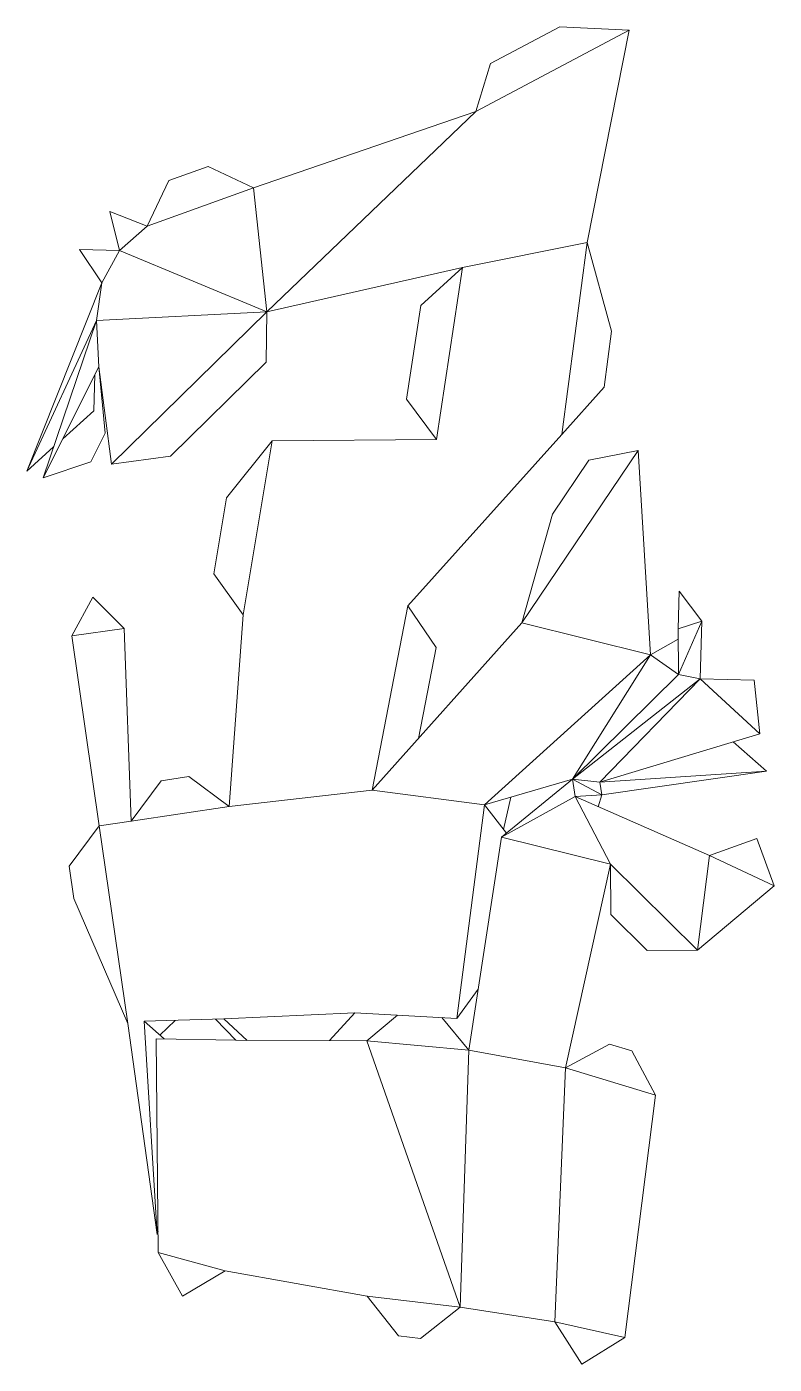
# Model space of a CAD drawing. Extents: x 9 to 114, y 8 to 196.
import ezdxf

# ---------------------------------------------------------------- set-up
doc = ezdxf.new("R2010")
doc.units = 0
doc.header["$LTSCALE"] = 0.05
doc.header["$MEASUREMENT"] = 0
for name, color, linetype in [('CutLine', 7, 'Continuous'), ('MountainLine', 7, 'Continuous'), ('ValleyLine', 7, 'Continuous')]:
    doc.layers.add(name, color=color, linetype=linetype)

msp = doc.modelspace()

# ---------------------------------------------------------------- linework, layer by layer
at = {"layer": 'CutLine', "color": 1, "linetype": 'Continuous', "lineweight": 0}
for p, q in [((83.99, 195.82), (74.27, 190.66)), ((93.78, 195.36), (83.99, 195.82)), ((87.87, 165.49), (93.78, 195.36)), ((74.27, 190.66), (72.19, 183.9)), ((72.19, 183.9), (40.93, 173.16)), ((34.54, 176.18), (29, 174.19)), ((40.93, 173.16), (34.54, 176.18)), ((29, 174.19), (25.98, 167.8)), ((25.98, 167.8), (20.73, 169.87)), ((20.73, 169.87), (22.05, 164.39)), ((91.27, 153.05), (87.87, 165.49)), ((22.05, 164.39), (16.42, 164.51)), ((16.42, 164.51), (19.57, 159.84)), ((42.8, 155.74), (70.32, 162)), ((70.32, 162), (64.45, 156.65)), ((19.57, 159.84), (9.02, 133.36)), ((64.45, 156.65), (62.44, 143.47)), ((18.84, 154.55), (11.33, 132.43)), ((42.72, 148.67), (42.8, 155.74)), ((90.23, 145.16), (91.27, 153.05)), ((29.22, 135.47), (42.72, 148.67)), ((18.46, 141.85), (18.62, 146.96)), ((20.06, 138.69), (19.15, 148.03)), ((19.15, 148.03), (20.92, 134.35)), ((84.31, 138.5), (90.23, 145.16)), ((62.44, 143.47), (66.64, 137.78)), ((14.08, 137.91), (18.46, 141.85)), ((18.04, 134.66), (20.06, 138.69)), ((43.55, 137.61), (37.14, 129.6)), ((66.64, 137.78), (43.55, 137.61)), ((62.65, 114.44), (84.31, 138.5)), ((9.02, 133.36), (12.8, 136.76)), ((20.92, 134.35), (29.22, 135.47)), ((95.05, 136.24), (88.1, 134.9)), ((96.78, 107.54), (95.05, 136.24)), ((11.33, 132.43), (18.04, 134.66)), ((88.1, 134.9), (82.96, 127.29)), ((37.14, 129.6), (35.36, 118.9)), ((82.96, 127.29), (78.68, 112.04)), ((35.36, 118.9), (39.47, 113.15)), ((18.31, 115.66), (15.35, 110.18)), ((22.71, 111.25), (18.31, 115.66)), ((100.82, 116.48), (100.65, 111.18)), ((104.01, 112.24), (100.82, 116.48)), ((39.47, 113.15), (37.5, 86.21)), ((66.61, 108.58), (62.65, 114.44)), ((23.73, 84.13), (22.71, 111.25)), ((78.68, 112.04), (57.62, 88.5)), ((100.65, 111.18), (100.7, 104.77)), ((103.76, 104.16), (104.01, 112.24)), ((15.35, 110.18), (19.21, 83.48)), ((100.67, 109.71), (96.78, 107.54)), ((64.12, 95.77), (66.61, 108.58)), ((111.35, 103.96), (103.76, 104.16)), ((112.16, 96.41), (111.35, 103.96)), ((89.64, 89.62), (112.16, 96.41)), ((113.11, 91.16), (108.41, 95.28)), ((31.81, 90.41), (27.93, 89.82)), ((37.5, 86.21), (31.81, 90.41)), ((89.93, 87.84), (113.11, 91.16)), ((27.93, 89.82), (23.73, 84.13)), ((73.42, 86.45), (85.79, 90.06)), ((77.11, 87.53), (76.08, 82.99)), ((105.07, 79.31), (86.17, 87.6)), ((89.42, 86.18), (89.93, 87.84)), ((76.5, 82.44), (73.42, 86.45)), ((19.21, 83.48), (14.98, 77.81)), ((75.83, 81.89), (71.19, 51.96)), ((111.74, 81.71), (105.07, 79.31)), ((114.18, 75.06), (111.74, 81.71)), ((14.98, 77.81), (15.64, 73.27)), ((84.79, 49.48), (91.14, 78.09)), ((91.14, 78.09), (91.19, 71.02)), ((103.38, 66.02), (114.18, 75.06)), ((15.64, 73.27), (23.23, 55.69)), ((91.19, 71.02), (96.31, 65.97)), ((96.31, 65.97), (103.38, 66.02)), ((69.53, 56.42), (72.52, 60.55)), ((51.61, 53.31), (55.16, 57.19)), ((55.16, 57.19), (69.53, 56.42)), ((61.17, 56.87), (56.87, 53.29)), ((71.19, 51.96), (67.4, 56.53)), ((23.23, 55.69), (27.35, 26.03)), ((25.52, 56.02), (36.73, 56.35)), ((28.33, 53.54), (25.52, 56.02)), ((29.9, 56.15), (27.73, 54.06)), ((38.42, 53.35), (35.55, 56.32)), ((36.73, 56.35), (40.03, 53.34)), ((27.21, 53.56), (27.52, 23.51)), ((56.87, 53.29), (38.42, 53.35)), ((91.02, 52.82), (84.79, 49.48)), ((94.15, 51.87), (91.02, 52.82)), ((97.49, 45.64), (94.15, 51.87)), ((93.15, 11.59), (97.49, 45.64)), ((27.35, 26.03), (27.49, 26.48)), ((27.52, 23.51), (30.91, 17.39)), ((30.91, 17.39), (36.95, 20.92)), ((36.95, 20.92), (56.93, 17.38)), ((56.93, 17.38), (61.3, 11.82)), ((64.4, 11.45), (69.97, 15.81)), ((69.97, 15.81), (83.29, 13.79)), ((83.29, 13.79), (87.13, 7.81)), ((61.3, 11.82), (64.4, 11.45)), ((87.13, 7.81), (93.15, 11.59))]:
    msp.add_line(p, q, dxfattribs=at)
at = {"layer": 'MountainLine', "color": 5, "linetype": 'Continuous', "lineweight": 0}
for p, q in [((93.78, 195.36), (72.19, 183.9)), ((40.93, 173.16), (25.98, 167.8)), ((25.98, 167.8), (22.05, 164.39)), ((70.32, 162), (87.87, 165.49)), ((22.05, 164.39), (19.57, 159.84)), ((42.8, 155.74), (22.05, 164.39)), ((70.32, 162), (66.64, 137.78)), ((18.84, 154.55), (19.57, 159.84)), ((9.02, 133.36), (18.84, 154.55)), ((42.8, 155.74), (18.84, 154.55)), ((18.84, 154.55), (19.15, 148.03)), ((11.33, 132.43), (19.15, 148.03)), ((43.55, 137.61), (39.47, 113.15)), ((95.05, 136.24), (78.68, 112.04)), ((57.62, 88.5), (62.65, 114.44)), ((104.01, 112.24), (100.65, 111.18)), ((100.7, 104.77), (104.01, 112.24)), ((96.78, 107.54), (85.79, 90.06)), ((85.79, 90.06), (100.7, 104.77)), ((103.76, 104.16), (89.64, 89.62)), ((113.11, 91.16), (89.64, 89.62)), ((85.79, 90.06), (75.83, 81.89)), ((85.79, 90.06), (89.64, 89.62)), ((85.79, 90.06), (89.93, 87.84)), ((89.93, 87.84), (89.64, 89.62)), ((86.17, 87.6), (89.93, 87.84)), ((86.17, 87.6), (91.14, 78.09)), ((69.53, 56.42), (73.42, 86.45)), ((19.21, 83.48), (23.23, 55.69)), ((27.35, 26.03), (25.52, 56.02)), ((69.97, 15.81), (56.87, 53.29)), ((71.19, 51.96), (69.97, 15.81)), ((83.29, 13.79), (84.79, 49.48)), ((27.52, 23.51), (36.95, 20.92)), ((56.93, 17.38), (69.97, 15.81)), ((83.29, 13.79), (93.15, 11.59))]:
    msp.add_line(p, q, dxfattribs=at)
at = {"layer": 'ValleyLine', "color": 5, "linetype": 'Continuous', "lineweight": 0}
for p, q in [((72.19, 183.9), (42.8, 155.74)), ((42.8, 155.74), (40.93, 173.16)), ((84.31, 138.5), (87.87, 165.49)), ((20.92, 134.35), (42.8, 155.74)), ((22.71, 111.25), (15.35, 110.18)), ((96.78, 107.54), (78.68, 112.04)), ((73.42, 86.45), (96.78, 107.54)), ((100.7, 104.77), (96.78, 107.54)), ((103.76, 104.16), (85.79, 90.06)), ((103.76, 104.16), (100.7, 104.77)), ((112.16, 96.41), (103.76, 104.16)), ((37.5, 86.21), (57.62, 88.5)), ((73.42, 86.45), (57.62, 88.5)), ((86.17, 87.6), (85.79, 90.06)), ((75.83, 81.89), (86.17, 87.6)), ((37.5, 86.21), (23.73, 84.13)), ((23.73, 84.13), (19.21, 83.48)), ((91.14, 78.09), (75.83, 81.89)), ((105.07, 79.31), (103.38, 66.02)), ((114.18, 75.06), (105.07, 79.31)), ((91.14, 78.09), (103.38, 66.02)), ((36.73, 56.35), (55.16, 57.19)), ((38.42, 53.35), (27.21, 53.56)), ((71.19, 51.96), (56.87, 53.29)), ((84.79, 49.48), (71.19, 51.96)), ((97.49, 45.64), (84.79, 49.48))]:
    msp.add_line(p, q, dxfattribs=at)

doc.saveas('drawing.dxf')
